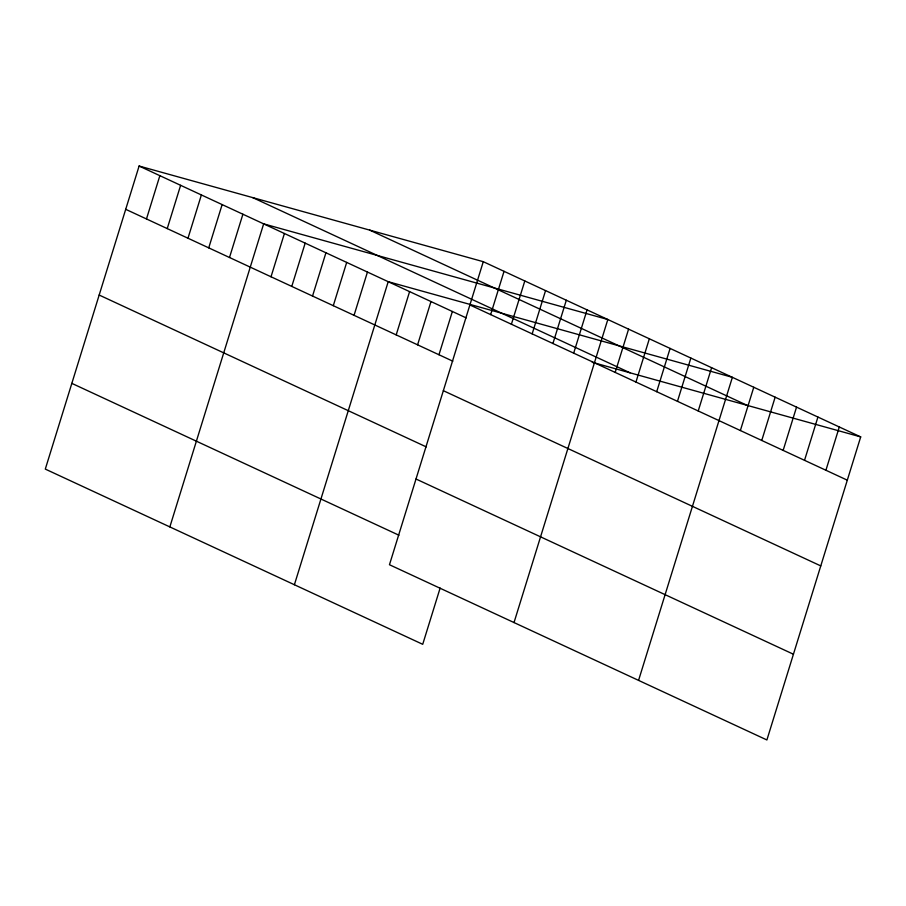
<?xml version="1.0" encoding="UTF-8"?>
<svg xmlns="http://www.w3.org/2000/svg" width="906" height="906" viewBox="0 0 906 906"><rect width="100%" height="100%" fill="white"/><g stroke="black" fill="none" stroke-linecap="round" stroke-linejoin="round"><path stroke-width="1.36" d="M483.283 261.687L389.467 564.732L766.895 739.964L860.7 436.907L483.283 261.687L139.105 166.036L45.3 469.093L422.717 644.313L440.135 588.051M146.478 218.946L159.864 175.673M167.236 228.584L180.622 185.311M187.984 238.221L201.381 194.949M208.742 247.859L222.14 204.586M229.501 257.497L242.899 214.224M169.852 526.918L263.657 223.861L607.824 319.512L514.019 622.558M271.019 276.772L284.416 233.499M291.777 286.409L305.175 243.136M312.536 296.047L325.934 252.774M333.295 305.684L346.692 262.412M354.053 315.322L367.451 272.049M294.393 584.744L388.21 281.687L732.376 377.326L638.571 680.383M396.194 334.892L409.591 291.619M417.587 344.824L430.984 301.551M438.968 354.744L452.366 311.471M490.644 314.597L504.042 271.324M511.403 324.235L524.801 280.962M532.162 333.872L545.559 290.6M552.92 343.51L566.318 300.237M573.679 353.147L587.077 309.875M615.197 372.423L628.583 329.15M635.955 382.06L649.342 338.787M656.703 391.698L670.1 348.425M677.462 401.335L690.859 358.063M698.22 410.973L711.618 367.7M740.372 430.531L753.769 387.258M761.753 440.463L775.151 397.19M783.146 450.395L796.544 407.122M804.528 460.327L817.925 417.043M825.921 470.248L839.318 426.975M592.252 362.309L860.7 436.907M369.705 230.124L747.122 405.344M252.683 197.599L630.1 372.83M469.886 304.96L847.303 480.18M139.105 166.036L466.205 317.904M125.719 209.32L452.807 361.177M443.351 390.69L820.768 565.91M99.173 295.039L426.273 446.896M416.013 479.014L793.43 654.234M71.834 383.363L398.934 535.22"/></g></svg>
